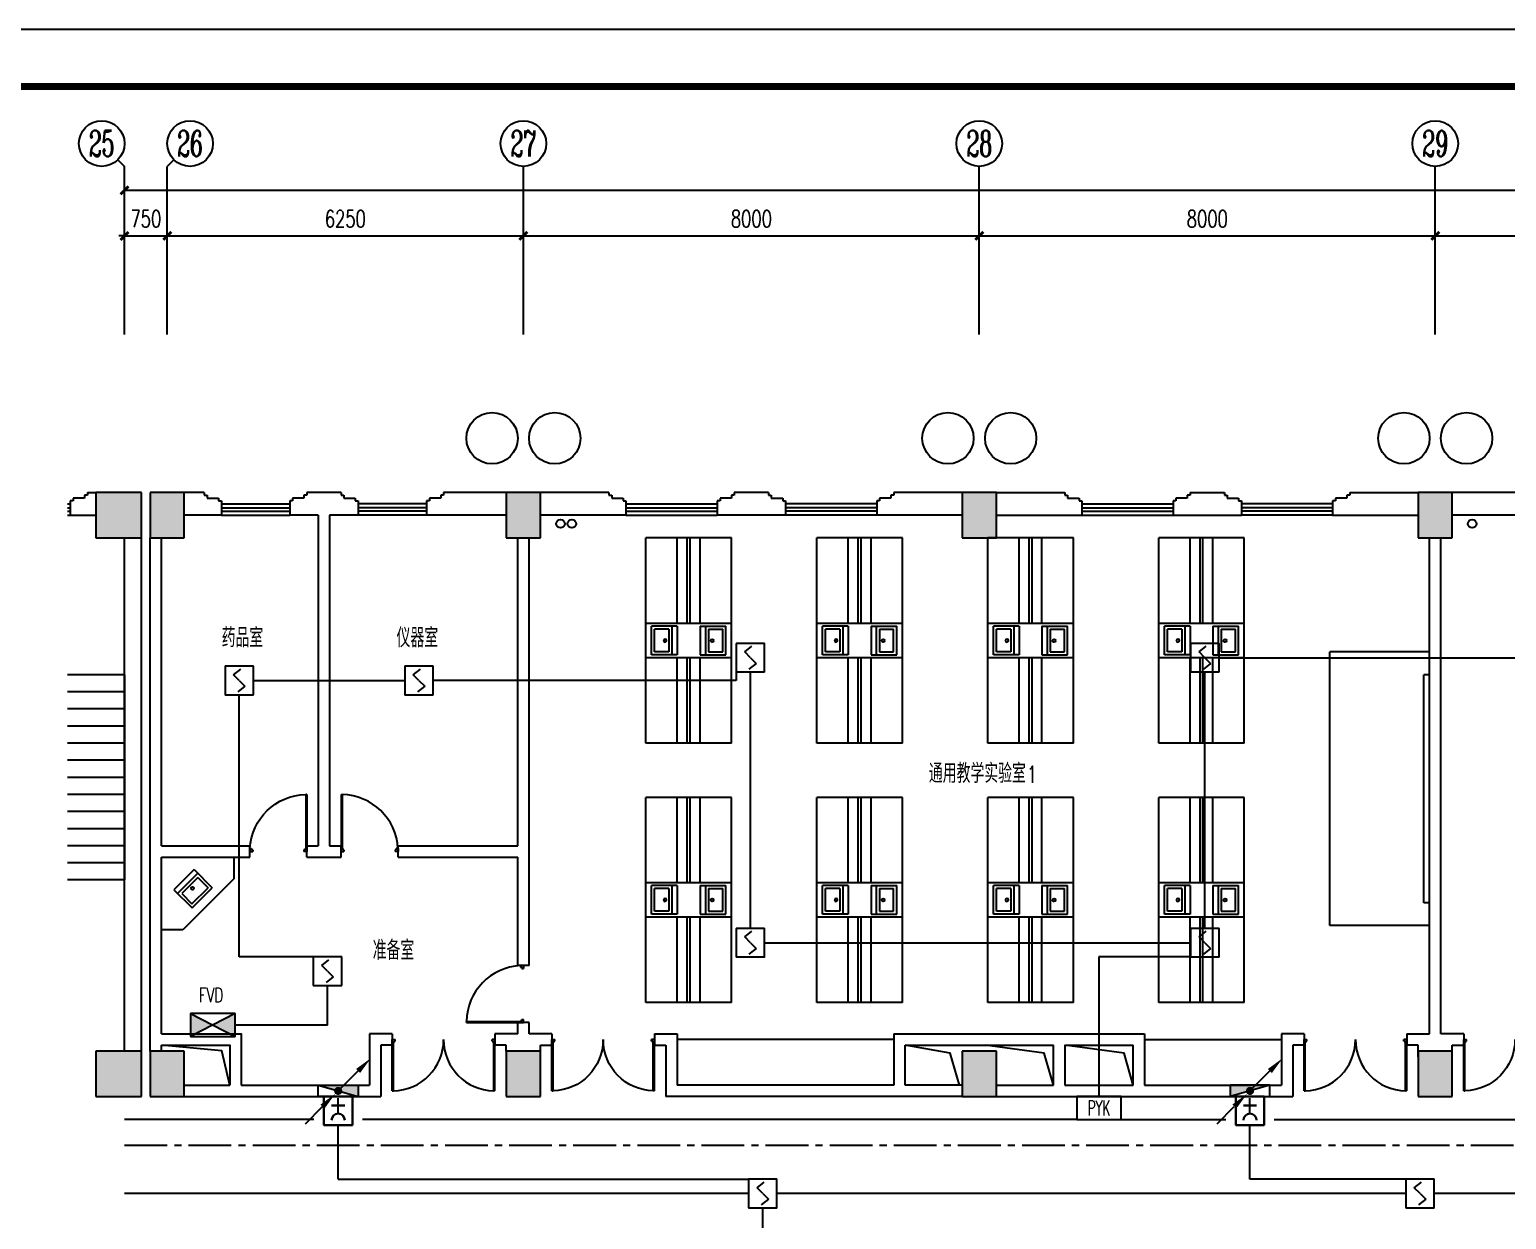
# Model space of a CAD drawing. Extents: x 190999 to 918899, y -200814 to 215286.
# Drawn here: x 444219 to 470135, y 50912 to 71786 of the extents above; entities that cross this region are included whole.
import ezdxf
from ezdxf.enums import TextEntityAlignment as Align

# ---------------------------------------------------------------- set-up
doc = ezdxf.new("R2010")
doc.units = 0
doc.header["$LTSCALE"] = 1000
doc.header["$MEASUREMENT"] = 0
doc.linetypes.add('CENTER2', pattern=[1.125, 0.75, -0.125, 0.125, -0.125])
doc.layers.get('Defpoints').update_dxf_attribs({"color": 1})
for name, color, linetype in [('00-EQUIP', 3, 'Continuous'), ('00-LWIRE', 4, 'Continuous'), ('00-WIRE-4', 6, 'Continuous'), ('A-墙线', 2, 'Continuous'), ('A-外包装修', 250, 'Continuous'), ('A-外窗', 145, 'Continuous'), ('A-家具', 250, 'Continuous'), ('A-门', 167, 'Continuous'), ('AXIS', 3, 'Continuous'), ('AXIS_TEXT', 7, 'Continuous'), ('COLUMN', 2, 'Continuous'), ('EQUIP_消火栓', 1, 'Continuous'), ('PUB_HATCH', 250, 'Continuous'), ('STAIR', 5, 'Continuous'), ('图框', 189, 'Continuous'), ('房间名称', 7, 'Continuous'), ('暖通-风-说明', 3, 'Continuous'), ('洞口线', 165, 'Continuous'), ('雨水管', 151, 'Continuous')]:
    doc.layers.add(name, color=color, linetype=linetype)
doc.styles.add('_COMPLEX', font='COMPLEX.shx', dxfattribs={"width": 0.5})
doc.styles.add('_TCH_AXIS', font='COMPLEX', dxfattribs={"bigfont": 'GBCBIG'})
doc.styles.add('_TCH_DIM', font='SIMPLEX', dxfattribs={"bigfont": 'GBCBIG'})
doc.styles.add('COMPLEX', font='COMPLEX')
doc.styles.add('DIM_FONT', font='SIMPLEX', dxfattribs={"width": 0.7, "bigfont": 'GBCBIG'})
doc.styles.add('HZ-ZGBZ', font='romanc.shx', dxfattribs={"width": 0.65})
doc.styles.get("Standard").update_dxf_attribs({"font": 'simhei.ttf'})
doc.styles.add('XXK', font='romans.shx', dxfattribs={"width": 0.75, "bigfont": 'hzf.shx'})
doc.styles.add('zz-1', font='arial.ttf', dxfattribs={"width": 0.8})
doc.linetypes.add('4INE', pattern='A,1,-0.15,["4",XXK,S=0.3,R=0,X=-0.1,Y=-0.1],-0.25', length=1.4)
doc.dimstyles.new('DIMN', dxfattribs={"dimtxt": 300, "dimasz": 100, "dimexe": 250, "dimexo": 300, "dimgap": 150, "dimtad": 1, "dimdec": 0, "dimzin": 0, "dimdsep": 46, "dimtxsty": 'DIM_FONT', "dimblk": 'ARCHTICK', "dimcen": 0.09, "dimclrt": 7, "dimazin": 2, "dimtfac": 1, "dimtdec": 0, "dimtix": 1, "dimtmove": 2, "dimatfit": 3, "dimfxl": 0, "dimtolj": 1, "dimtzin": 0, "dimarcsym": 0})

# ---------------------------------------------------------------- blocks, each defined once
blk = doc.blocks.new('TJAD_TK_A0')
at = {"layer": '图框'}
blk.add_line((2162, 399.3), (973, 399.3), dxfattribs=at)
at = {"layer": '图框', "const_width": 1.2}
blk.add_lwpolyline([(2152, -431.7), (2152, 389.3), (998, 389.3), (998, -431.7)], close=True, dxfattribs=at)
blk = doc.blocks.new('m1000')
at = {"layer": 'A-墙线'}
for p, q in [((0, 0), (0, 200)), ((1000, 0), (1000, 200))]:
    blk.add_line(p, q, dxfattribs=at)
at = {"layer": 'A-门'}
for p, q in [((0, 1100), (0, 100)), ((0, 1100), (20, 1100)), ((20, 1100), (20, 150)), ((0, 150), (30, 150)), ((0, 100), (50, 100)), ((30, 150), (30, 130)), ((30, 130), (50, 130)), ((50, 130), (50, 100)), ((950, 130), (950, 100)), ((970, 130), (950, 130)), ((1000, 100), (950, 100)), ((970, 150), (970, 130)), ((1000, 150), (970, 150)), ((1000, 150), (1000, 100))]:
    blk.add_line(p, q, dxfattribs=at)
blk.add_arc((0, 100), 1000, 2.866, 88.854, dxfattribs=at)
blk = doc.blocks.new('m1800')
at = {"layer": 'A-墙线'}
for p, q in [((-900, -100), (-900, 100)), ((900, -100), (900, 100))]:
    blk.add_line(p, q, dxfattribs=at)
at = {"layer": 'A-门'}
for p, q in [((-900, 900), (-900, 0)), ((-900, 900), (-880, 900)), ((-880, 900), (-880, 50)), ((880, 900), (880, 50)), ((900, 900), (880, 900)), ((900, 900), (900, 0)), ((-900, 50), (-870, 50)), ((-900, 0), (-850, 0)), ((-870, 50), (-870, 30)), ((-870, 30), (-850, 30)), ((-850, 30), (-850, 0)), ((850, 30), (850, 0)), ((870, 30), (850, 30)), ((900, 0), (850, 0)), ((870, 50), (870, 30)), ((900, 50), (870, 50))]:
    blk.add_line(p, q, dxfattribs=at)
for centre, start, end in [((-900, 0), 0, 88.7267), ((900, 0), 91.2733, 180)]:
    blk.add_arc(centre, 900, start, end, dxfattribs=at)
blk = doc.blocks.new('$TwtSys$00000434')
for p, q in [((-0.5, 0.5), (-0.5, -0.5)), ((-0.5, -0.5), (0.5, 0.5)), ((0.5, 0.5), (-0.5, 0.5)), ((0.5, -0.5), (0.5, 0.5)), ((-0.5, -0.5), (0.5, -0.5))]:
    blk.add_line(p, q)
blk.add_solid([(0.5, -0.5), (0.5, 0.5), (-0.5, -0.5)])
blk = doc.blocks.new('_ArchTick')
at = {"const_width": 0.5}
blk.add_lwpolyline([(-0.7, -0.7), (0.7, 0.7)], dxfattribs=at)
blk = doc.blocks.new('*D1256')
at = {"layer": 'AXIS', "color": 0, "lineweight": -2}
for p, q in [((468885, 66767), (468885, 68417)), ((468885, 68167), (476885, 68167)), ((476885, 66767), (476885, 68417))]:
    blk.add_line(p, q, dxfattribs=at)
at = {"layer": 'Defpoints', "color": 0}
for p in [(476885, 68167), (468885, 66467), (476885, 66467)]:
    blk.add_point(p, dxfattribs=at)
at = {"layer": 'AXIS', "color": 0, "lineweight": -2, "xscale": 100, "yscale": 100, "zscale": 100, "rotation": 180}
blk.add_blockref('_ArchTick', (468885, 68167), dxfattribs=at)
at = {"layer": 'AXIS', "color": 0, "lineweight": -2, "xscale": 100, "yscale": 100, "zscale": 100}
blk.add_blockref('_ArchTick', (476885, 68167), dxfattribs=at)
at = {"layer": 'AXIS', "color": 7, "insert": (472885, 68467), "char_height": 300, "attachment_point": 5, "style": 'DIM_FONT'}
blk.add_mtext('\\A1;8000', dxfattribs=at)
blk = doc.blocks.new('*D1257')
at = {"layer": 'AXIS', "color": 0, "lineweight": -2}
for p, q in [((460885, 66767), (460885, 68417)), ((460885, 68167), (468885, 68167)), ((468885, 66767), (468885, 68417))]:
    blk.add_line(p, q, dxfattribs=at)
at = {"layer": 'Defpoints', "color": 0}
for p in [(468885, 68167), (460885, 66467), (468885, 66467)]:
    blk.add_point(p, dxfattribs=at)
at = {"layer": 'AXIS', "color": 0, "lineweight": -2, "xscale": 100, "yscale": 100, "zscale": 100, "rotation": 180}
blk.add_blockref('_ArchTick', (460885, 68167), dxfattribs=at)
at = {"layer": 'AXIS', "color": 0, "lineweight": -2, "xscale": 100, "yscale": 100, "zscale": 100}
blk.add_blockref('_ArchTick', (468885, 68167), dxfattribs=at)
at = {"layer": 'AXIS', "color": 7, "insert": (464885, 68467), "char_height": 300, "attachment_point": 5, "style": 'DIM_FONT'}
blk.add_mtext('\\A1;8000', dxfattribs=at)
blk = doc.blocks.new('*D1258')
at = {"layer": 'AXIS', "color": 0, "lineweight": -2}
for p, q in [((452885, 66767), (452885, 68417)), ((452885, 68167), (460885, 68167)), ((460885, 66767), (460885, 68417))]:
    blk.add_line(p, q, dxfattribs=at)
at = {"layer": 'Defpoints', "color": 0}
for p in [(460885, 68167), (452885, 66467), (460885, 66467)]:
    blk.add_point(p, dxfattribs=at)
at = {"layer": 'AXIS', "color": 0, "lineweight": -2, "xscale": 100, "yscale": 100, "zscale": 100, "rotation": 180}
blk.add_blockref('_ArchTick', (452885, 68167), dxfattribs=at)
at = {"layer": 'AXIS', "color": 0, "lineweight": -2, "xscale": 100, "yscale": 100, "zscale": 100}
blk.add_blockref('_ArchTick', (460885, 68167), dxfattribs=at)
at = {"layer": 'AXIS', "color": 7, "insert": (456885, 68467), "char_height": 300, "attachment_point": 5, "style": 'DIM_FONT'}
blk.add_mtext('\\A1;8000', dxfattribs=at)
blk = doc.blocks.new('*D1259')
at = {"layer": 'AXIS', "color": 0, "lineweight": -2}
for p, q in [((446635, 66767), (446635, 68417)), ((446635, 68167), (452885, 68167)), ((452885, 66767), (452885, 68417))]:
    blk.add_line(p, q, dxfattribs=at)
at = {"layer": 'Defpoints', "color": 0}
for p in [(452885, 68167), (446635, 66467), (452885, 66467)]:
    blk.add_point(p, dxfattribs=at)
at = {"layer": 'AXIS', "color": 0, "lineweight": -2, "xscale": 100, "yscale": 100, "zscale": 100, "rotation": 180}
blk.add_blockref('_ArchTick', (446635, 68167), dxfattribs=at)
at = {"layer": 'AXIS', "color": 0, "lineweight": -2, "xscale": 100, "yscale": 100, "zscale": 100}
blk.add_blockref('_ArchTick', (452885, 68167), dxfattribs=at)
at = {"layer": 'AXIS', "color": 7, "insert": (449760, 68467), "char_height": 300, "attachment_point": 5, "style": 'DIM_FONT'}
blk.add_mtext('\\A1;6250', dxfattribs=at)
blk = doc.blocks.new('*D1260')
at = {"layer": 'AXIS', "color": 0, "lineweight": -2}
for p, q in [((445885, 68167), (445785, 68167)), ((445885, 66767), (445885, 68417)), ((445885, 68167), (446635, 68167)), ((446635, 66767), (446635, 68417)), ((446635, 68167), (446735, 68167))]:
    blk.add_line(p, q, dxfattribs=at)
at = {"layer": 'Defpoints', "color": 0}
for p in [(446635, 68167), (445885, 66467), (446635, 66467)]:
    blk.add_point(p, dxfattribs=at)
at = {"layer": 'AXIS', "color": 0, "lineweight": -2, "xscale": 100, "yscale": 100, "zscale": 100}
blk.add_blockref('_ArchTick', (445885, 68167), dxfattribs=at)
at = {"layer": 'AXIS', "color": 0, "lineweight": -2, "xscale": 100, "yscale": 100, "zscale": 100, "rotation": 180}
blk.add_blockref('_ArchTick', (446635, 68167), dxfattribs=at)
at = {"layer": 'AXIS', "color": 7, "insert": (446260, 68467), "char_height": 300, "attachment_point": 5, "style": 'DIM_FONT'}
blk.add_mtext('\\A1;750', dxfattribs=at)
blk = doc.blocks.new('*D1261')
at = {"layer": 'AXIS', "color": 0, "lineweight": -2}
for p, q in [((445885, 66767), (445885, 69217)), ((519185, 66767), (519185, 69217)), ((445885, 68967), (519185, 68967))]:
    blk.add_line(p, q, dxfattribs=at)
at = {"layer": 'Defpoints', "color": 0}
for p in [(519185, 68967), (445885, 66467), (519185, 66467)]:
    blk.add_point(p, dxfattribs=at)
at = {"layer": 'AXIS', "color": 0, "lineweight": -2, "xscale": 100, "yscale": 100, "zscale": 100, "rotation": 180}
blk.add_blockref('_ArchTick', (445885, 68967), dxfattribs=at)
at = {"layer": 'AXIS', "color": 0, "lineweight": -2, "xscale": 100, "yscale": 100, "zscale": 100}
blk.add_blockref('_ArchTick', (519185, 68967), dxfattribs=at)
at = {"layer": 'AXIS', "color": 7, "insert": (482535, 69267), "char_height": 300, "attachment_point": 5, "style": 'DIM_FONT'}
blk.add_mtext('\\A1;73300', dxfattribs=at)
blk = doc.blocks.new('_AXISO')
blk.add_circle((0, 0), 0.5)
at = {"layer": 'AXIS_TEXT', "style": 'COMPLEX', "width": 1.041667}
blk.add_attdef('A', text='', height=0.56, dxfattribs=at).set_placement((-0.25, -0.28), (0.25, -0.28), align=Align.FIT)
blk = doc.blocks.new('$plan$00001609')
at = {"linetype": 'Continuous'}
for p, q in [((0, -251), (0, 251)), ((0, 251), (450, 251)), ((93, -251), (93, 251)), ((146, -199), (146, 199)), ((146, 199), (397, 199)), ((397, 199), (397, -199)), ((450, 251), (450, -251)), ((0, -251), (450, -251)), ((146, -199), (397, -199))]:
    blk.add_line(p, q, dxfattribs=at)
blk.add_line((238, 2), (238, 0))
blk.add_arc((212, 0), 26, 4.716, 0, dxfattribs=at)
at = {"style": 'zz-1'}
for tag in ['YSIZE', 'XSIZE']:
    blk.add_attdef(tag, (0, 0), '', height=0.5, dxfattribs=at)
blk = doc.blocks.new('_LINKPT1')
at = {"color": 0}
blk.add_line((0, 0), (0, 0), dxfattribs=at)
blk = doc.blocks.new('J62IR8YJ')
for p, q in [((-0.5, 1), (0.5, 1)), ((-0.5, 0), (-0.5, 1)), ((0, 0.598), (0, 0.06)), ((0.5, 1), (0.5, 0)), ((0.5, 0), (-0.5, 0)), ((-0.231, 0.312), (0.231, 0.312))]:
    blk.add_line(p, q)
at = {"const_width": 0.04, "flags": 128}
blk.add_lwpolyline([(-0.5, 0), (-0.5, 1), (0.5, 1), (0.5, 0)], close=True, dxfattribs=at)
blk.add_arc((0, 0.829), 0.231, 180, 0)
at = {"xscale": 0.002, "yscale": 0.00200000000000955, "zscale": 0.002}
for p in [(0, 1), (-0.5, 0.5), (0, 0), (0.5, 0.5)]:
    blk.add_blockref('_LINKPT1', p, dxfattribs=at)
at = {"flags": 9}
blk.add_attdef('A', (0, 0), '', height=0.00002, dxfattribs=at)
blk = doc.blocks.new('3S1KCGW2')
for p, q in [((0.5, 0.5), (-0.5, 0.5)), ((-0.5, 0.5), (-0.5, -0.5)), ((-0.2, 0.2), (0.05, 0.4)), ((0, 0), (-0.2, 0.2)), ((0, 0), (0.2, -0.2)), ((0.5, -0.5), (0.5, 0.5)), ((-0.5, -0.5), (0.5, -0.5)), ((0.2, -0.2), (-0.05, -0.4))]:
    blk.add_line(p, q)
at = {"const_width": 0.04, "flags": 128}
blk.add_lwpolyline([(-0.5, -0.5), (-0.5, 0.5), (0.5, 0.5), (0.5, -0.5)], close=True, dxfattribs=at)
at = {"xscale": 0.002, "yscale": 0.002, "zscale": 0.002}
for p in [(-0.5, 0), (0, 0.5), (0.5, 0), (0, -0.5)]:
    blk.add_blockref('_LINKPT1', p, dxfattribs=at)
at = {"flags": 9}
blk.add_attdef('A', (0, 0), '', height=0.00002, dxfattribs=at)
blk = doc.blocks.new('6H2KALM6')
for p, q in [((-0.78, 0.4), (0.78, -0.4)), ((0.78, 0.4), (-0.78, -0.4)), ((0.78, 0.4), (-0.78, 0.4)), ((-0.78, 0.4), (-0.78, -0.4)), ((0.78, -0.4), (0.78, 0.4)), ((-0.78, -0.4), (0.78, -0.4))]:
    blk.add_line(p, q)
at = {"const_width": 0.04}
blk.add_lwpolyline([(-0.78, 0.4), (-0.78, -0.4), (0.78, -0.4), (0.78, 0.4)], close=True, dxfattribs=at)
for points in [[(-0.78, 0.4), (0, 0), (-0.78, -0.4)], [(0.78, 0.4), (0, 0), (0.78, -0.4)]]:
    blk.add_solid(points)
at = {"xscale": 0.002, "yscale": 0.002, "zscale": 0.002}
for p in [(-0.78, 0), (0, 0.4), (0.78, 0), (0, -0.4)]:
    blk.add_blockref('_LINKPT1', p, dxfattribs=at)
at = {"flags": 9}
blk.add_attdef('A', (0, 0), '', height=0.00002, dxfattribs=at)
blk = doc.blocks.new('6A2DRK5Q')
for p, q in [((0.78, 0.4), (-0.78, 0.4)), ((-0.78, 0.4), (-0.78, -0.4)), ((0.78, -0.4), (0.78, 0.4)), ((-0.78, -0.4), (0.78, -0.4))]:
    blk.add_line(p, q)
at = {"xscale": 0.002, "yscale": 0.002, "zscale": 0.002}
for p in [(-0.78, 0), (0, 0.4), (0.78, 0), (0, -0.4)]:
    blk.add_blockref('_LINKPT1', p, dxfattribs=at)
at = {"style": '_COMPLEX', "width": 0.6, "flags": 8}
blk.add_attdef('$TEXT$', text='', height=0.52, dxfattribs=at).set_placement((0, 0), align=Align.MIDDLE_CENTER)
at = {"flags": 9}
blk.add_attdef('A', (0, 0), '', height=0.00002, dxfattribs=at)
blk = doc.blocks.new('_WRLD1L')
for p, q in [((0.7, 0.7), (0, 0)), ((0.104, 0.104), (0.104, 0.104)), ((-0.104, -0.104), (-0.104, -0.104))]:
    blk.add_line(p, q)
at = {"const_width": 0.142}
blk.add_lwpolyline([(-0.071, 0, 1), (0.071, 0, 1)], format="xyb", close=True, dxfattribs=at)
blk.add_solid([(0.63, 0.77), (0.77, 0.63), (1.15, 1.15)])
at = {"width": 0.8, "flags": 9}
blk.add_attdef('A', (0, 0), '', height=0.00002, dxfattribs=at)
blk = doc.blocks.new('_WRLD10L')
for p, q in [((1.15, 1.15), (0.55, 0.55)), ((0.104, 0.104), (0.104, 0.104)), ((-0.104, -0.104), (-0.104, -0.104))]:
    blk.add_line(p, q)
at = {"const_width": 0.142}
blk.add_lwpolyline([(-0.071, 0, 1), (0.071, 0, 1)], format="xyb", close=True, dxfattribs=at)
blk.add_solid([(0.62, 0.48), (0.48, 0.62), (0.1, 0.1)])
at = {"width": 0.8, "flags": 9}
blk.add_attdef('A', (0, 0), '', height=0.00002, dxfattribs=at)

msp = doc.modelspace()

# ---------------------------------------------------------------- hatches: boundary and pattern name
at = {"layer": 'PUB_HATCH'}
for points in [[(445384.6, 63667.4), (445384.6, 62867.4), (446184.6, 62867.4), (446184.6, 63667.4)], [(446334.6, 63667.4), (446334.6, 62867.4), (446934.6, 62867.4), (446934.6, 63667.4)], [(452584.6, 63667.4), (452584.6, 62867.4), (453184.6, 62867.4), (453184.6, 63667.4)], [(460584.6, 63667.4), (460584.6, 62867.4), (461184.6, 62867.4), (461184.6, 63667.4)], [(468584.6, 63667.4), (468584.6, 62867.4), (469184.6, 62867.4), (469184.6, 63667.4)], [(445384.6, 53867.4), (445384.6, 53067.4), (446184.6, 53067.4), (446184.6, 53867.4)], [(446334.6, 53867.4), (446334.6, 53067.4), (446934.6, 53067.4), (446934.6, 53867.4)], [(452584.6, 53867.4), (452584.6, 53067.4), (453184.6, 53067.4), (453184.6, 53867.4)], [(460584.6, 53867.4), (460584.6, 53067.4), (461184.6, 53067.4), (461184.6, 53867.4)], [(468584.6, 53867.4), (468584.6, 53067.4), (469184.6, 53067.4), (469184.6, 53867.4)]]:
    msp.add_hatch(color=256, dxfattribs=at).paths.add_polyline_path(points)

# ---------------------------------------------------------------- linework, layer by layer
at = {"layer": '00-WIRE-4'}
for p, q in [((465092.7, 60767.4), (472629.7, 60767.4)), ((456617.9, 60517.4), (456617.9, 60367.4)), ((456867.9, 56017.4), (456867.9, 60517.4)), ((464842.7, 56017.4), (464842.7, 60517.4)), ((448149, 60367.4), (450802.3, 60367.4)), ((456617.9, 60367.4), (451302.3, 60367.4)), ((447899, 55517.4), (447899, 60117.4)), ((457117.9, 55767.4), (464592.7, 55767.4)), ((449197.1, 55517.4), (447899, 55517.4)), ((462984.6, 55517.4), (462984.6, 53067.4)), ((464592.7, 55517.4), (462984.6, 55517.4)), ((449447.1, 54323.3), (449447.1, 55017.4)), ((449447.1, 54323.3), (447824.6, 54323.3)), ((449634.6, 51617.4), (449634.6, 52567.4)), ((465634.3, 51617.4), (465634.3, 52567.4)), ((449634.6, 51617.4), (456834.6, 51617.4)), ((468367.9, 51617.4), (465634.3, 51617.4)), ((456834.6, 51367.4), (445884.6, 51367.4)), ((468367.9, 51367.4), (457334.6, 51367.4)), ((479901.2, 51367.4), (468867.9, 51367.4)), ((457084.6, 47217.4), (457084.6, 51117.4))]:
    msp.add_line(p, q, dxfattribs=at)
at = {"layer": '00-WIRE-4', "linetype": '4INE'}
for p, q in [((449209.6, 52667.4), (445884.6, 52667.4)), ((462594.6, 52667.4), (450059.6, 52667.4)), ((463374.6, 52667.4), (465209.3, 52667.4)), ((466059.3, 52667.4), (476459.6, 52667.4))]:
    msp.add_line(p, q, dxfattribs=at)
at = {"layer": '00-WIRE-4', "linetype": 'CENTER2'}
msp.add_line((445884.6, 52217.4), (476634.6, 52217.4), dxfattribs=at)
at = {"layer": 'A-墙线'}
for p, q in [((444984.6, 63517.4), (444934.6, 63517.4)), ((444934.6, 63517.4), (444934.6, 63267.4)), ((444984.6, 63567.4), (444984.6, 63517.4)), ((445184.6, 63567.4), (444984.6, 63567.4)), ((445184.6, 63617.4), (445184.6, 63567.4)), ((445234.6, 63617.4), (445184.6, 63617.4)), ((445234.6, 63667.4), (445234.6, 63617.4)), ((445234.6, 63667.4), (445384.6, 63667.4)), ((447284.6, 63667.4), (446934.6, 63667.4)), ((447284.6, 63667.4), (447284.6, 63617.4)), ((447284.6, 63617.4), (447334.6, 63617.4)), ((447334.6, 63617.4), (447334.6, 63567.4)), ((447334.6, 63567.4), (447534.6, 63567.4)), ((447534.6, 63567.4), (447534.6, 63517.4)), ((447534.6, 63517.4), (447584.6, 63517.4)), ((447584.6, 63517.4), (447584.6, 63267.4)), ((448834.6, 63517.4), (448784.6, 63517.4)), ((448784.6, 63517.4), (448784.6, 63267.4)), ((448834.6, 63567.4), (448834.6, 63517.4)), ((449034.6, 63567.4), (448834.6, 63567.4)), ((449034.6, 63617.4), (449034.6, 63567.4)), ((449084.6, 63617.4), (449034.6, 63617.4)), ((449684.6, 63667.4), (449084.6, 63667.4)), ((449084.6, 63667.4), (449084.6, 63617.4)), ((449684.6, 63667.4), (449684.6, 63617.4)), ((449684.6, 63617.4), (449734.6, 63617.4)), ((449734.6, 63617.4), (449734.6, 63567.4)), ((449734.6, 63567.4), (449934.6, 63567.4)), ((449934.6, 63567.4), (449934.6, 63517.4)), ((449934.6, 63517.4), (449984.6, 63517.4)), ((449984.6, 63517.4), (449984.6, 63267.4)), ((451234.6, 63517.4), (451184.6, 63517.4)), ((451184.6, 63517.4), (451184.6, 63267.4)), ((451234.6, 63567.4), (451234.6, 63517.4)), ((451434.6, 63567.4), (451234.6, 63567.4)), ((451434.6, 63617.4), (451434.6, 63567.4)), ((451484.6, 63617.4), (451434.6, 63617.4)), ((452584.6, 63667.4), (451484.6, 63667.4)), ((451484.6, 63667.4), (451484.6, 63617.4)), ((454384.6, 63667.4), (453184.6, 63667.4)), ((454384.6, 63667.4), (454384.6, 63617.4)), ((454384.6, 63617.4), (454434.6, 63617.4)), ((454434.6, 63617.4), (454434.6, 63567.4)), ((454434.6, 63567.4), (454634.6, 63567.4)), ((454634.6, 63567.4), (454634.6, 63517.4)), ((454634.6, 63517.4), (454684.6, 63517.4)), ((454684.6, 63517.4), (454684.6, 63267.4)), ((456334.6, 63517.4), (456284.6, 63517.4)), ((456284.6, 63517.4), (456284.6, 63267.4)), ((456334.6, 63567.4), (456334.6, 63517.4)), ((456534.6, 63567.4), (456334.6, 63567.4)), ((456534.6, 63617.4), (456534.6, 63567.4)), ((456584.6, 63617.4), (456534.6, 63617.4)), ((457184.6, 63667.4), (456584.6, 63667.4)), ((456584.6, 63667.4), (456584.6, 63617.4)), ((457184.6, 63667.4), (457184.6, 63617.4)), ((457184.6, 63617.4), (457234.6, 63617.4)), ((457234.6, 63617.4), (457234.6, 63567.4)), ((457234.6, 63567.4), (457434.6, 63567.4)), ((457434.6, 63567.4), (457434.6, 63517.4)), ((457434.6, 63517.4), (457484.6, 63517.4)), ((457484.6, 63517.4), (457484.6, 63267.4)), ((459134.6, 63517.4), (459084.6, 63517.4)), ((459084.6, 63517.4), (459084.6, 63267.4)), ((459134.6, 63567.4), (459134.6, 63517.4)), ((459334.6, 63567.4), (459134.6, 63567.4)), ((459334.6, 63617.4), (459334.6, 63567.4)), ((459384.6, 63617.4), (459334.6, 63617.4)), ((460584.6, 63667.4), (459384.6, 63667.4)), ((459384.6, 63667.4), (459384.6, 63617.4)), ((461184.6, 63667.4), (462384.6, 63667.4)), ((462384.6, 63667.4), (462384.6, 63617.4)), ((462384.6, 63617.4), (462434.6, 63617.4)), ((462434.6, 63617.4), (462434.6, 63567.4)), ((462434.6, 63567.4), (462634.6, 63567.4)), ((462634.6, 63567.4), (462634.6, 63517.4)), ((462634.6, 63517.4), (462684.6, 63517.4)), ((462684.6, 63517.4), (462684.6, 63267.4)), ((464334.6, 63517.4), (464284.6, 63517.4)), ((464284.6, 63517.4), (464284.6, 63267.4)), ((464334.6, 63567.4), (464334.6, 63517.4)), ((464534.6, 63567.4), (464334.6, 63567.4)), ((464534.6, 63617.4), (464534.6, 63567.4)), ((464584.6, 63617.4), (464534.6, 63617.4)), ((464584.6, 63667.4), (465184.6, 63667.4)), ((464584.6, 63667.4), (464584.6, 63617.4)), ((465184.6, 63667.4), (465184.6, 63617.4)), ((465184.6, 63617.4), (465234.6, 63617.4)), ((465234.6, 63617.4), (465234.6, 63567.4)), ((465234.6, 63567.4), (465434.6, 63567.4)), ((465434.6, 63567.4), (465434.6, 63517.4)), ((465434.6, 63517.4), (465484.6, 63517.4)), ((465484.6, 63517.4), (465484.6, 63267.4)), ((467134.6, 63517.4), (467084.6, 63517.4)), ((467084.6, 63517.4), (467084.6, 63267.4)), ((467134.6, 63567.4), (467134.6, 63517.4)), ((467334.6, 63567.4), (467134.6, 63567.4)), ((467334.6, 63617.4), (467334.6, 63567.4)), ((467384.6, 63617.4), (467334.6, 63617.4)), ((467384.6, 63667.4), (468584.6, 63667.4)), ((467384.6, 63667.4), (467384.6, 63617.4)), ((470384.6, 63667.4), (469184.6, 63667.4)), ((444934.6, 63267.4), (445384.6, 63267.4)), ((447584.6, 63267.4), (446934.6, 63267.4)), ((449284.6, 63267.4), (448784.6, 63267.4)), ((449284.6, 63267.4), (449284.6, 57467.4)), ((449484.6, 63267.4), (449484.6, 57467.4)), ((449984.6, 63267.4), (449484.6, 63267.4)), ((452584.6, 63267.4), (451184.6, 63267.4)), ((454684.6, 63267.4), (453184.6, 63267.4)), ((457484.6, 63267.4), (456284.6, 63267.4)), ((460584.6, 63267.4), (459084.6, 63267.4)), ((461184.6, 63267.4), (462684.6, 63267.4)), ((464284.6, 63267.4), (465484.6, 63267.4)), ((467084.6, 63267.4), (468584.6, 63267.4)), ((470684.6, 63267.4), (469184.6, 63267.4)), ((445884.6, 53867.4), (445884.6, 62867.4)), ((446184.6, 53867.4), (446184.6, 62867.4)), ((446334.6, 53867.4), (446334.6, 62867.4)), ((446534.6, 57467.4), (446534.6, 62867.4)), ((452784.6, 57467.4), (452784.6, 62867.4)), ((452984.6, 55367.4), (452984.6, 62867.4)), ((468784.6, 54167.4), (468784.6, 62867.4)), ((468984.6, 54167.4), (468984.6, 62867.4)), ((446534.6, 57467.4), (448084.6, 57467.4)), ((449084.6, 57467.4), (449284.6, 57467.4)), ((449484.6, 57467.4), (449684.6, 57467.4)), ((450684.6, 57467.4), (452784.6, 57467.4)), ((446534.6, 57267.4), (448084.6, 57267.4)), ((446534.6, 54167.4), (446534.6, 57267.4)), ((449084.6, 57267.4), (449684.6, 57267.4)), ((450684.6, 57267.4), (452784.6, 57267.4)), ((452784.6, 55367.4), (452784.6, 57267.4)), ((450584.6, 54167.4), (450184.6, 54167.4)), ((450184.6, 54167.4), (450184.6, 53267.4)), ((452784.6, 54167.4), (452384.6, 54167.4)), ((452784.6, 54167.4), (452784.6, 54367.4)), ((452984.6, 54167.4), (452984.6, 54367.4)), ((453384.6, 54167.4), (452984.6, 54167.4)), ((455184.6, 54167.4), (455584.6, 54167.4)), ((455584.6, 54167.4), (455584.6, 53267.4)), ((459384.6, 54167.4), (459384.6, 53267.4)), ((459384.6, 54167.4), (463784.6, 54167.4)), ((463784.6, 54167.4), (463784.6, 53267.4)), ((466584.6, 54167.4), (466184.6, 54167.4)), ((466184.6, 54167.4), (466184.6, 53267.4)), ((468384.6, 54167.4), (468784.6, 54167.4)), ((469384.6, 54167.4), (468984.6, 54167.4)), ((446534.6, 53867.4), (446534.6, 53967.4)), ((450584.6, 53967.4), (450384.6, 53967.4)), ((450384.6, 53967.4), (450384.6, 53067.4)), ((452584.6, 53967.4), (452384.6, 53967.4)), ((452584.6, 53867.4), (452584.6, 53967.4)), ((453184.6, 53967.4), (453384.6, 53967.4)), ((453184.6, 53867.4), (453184.6, 53967.4)), ((455184.6, 53967.4), (455384.6, 53967.4)), ((455384.6, 53967.4), (455384.6, 53067.4)), ((459584.6, 53967.4), (462184.6, 53967.4)), ((459584.6, 53267.4), (459584.6, 53967.4)), ((462184.6, 53267.4), (462184.6, 53967.4)), ((462384.6, 53967.4), (463584.6, 53967.4)), ((462384.6, 53967.4), (462384.6, 53267.4)), ((463584.6, 53267.4), (463584.6, 53967.4)), ((466584.6, 53967.4), (466384.6, 53967.4)), ((466384.6, 53967.4), (466384.6, 53067.4)), ((468584.6, 53967.4), (468384.6, 53967.4)), ((468584.6, 53767.4), (468584.6, 53967.4)), ((469184.6, 53967.4), (469384.6, 53967.4)), ((469184.6, 53767.4), (469184.6, 53967.4)), ((446934.6, 53267.4), (447734.6, 53267.4)), ((447934.6, 53267.4), (450184.6, 53267.4)), ((459384.6, 53267.4), (455584.6, 53267.4)), ((460584.6, 53267.4), (459584.6, 53267.4)), ((461184.6, 53267.4), (462184.6, 53267.4)), ((462384.6, 53267.4), (463584.6, 53267.4)), ((463784.6, 53267.4), (466184.6, 53267.4)), ((446934.6, 53067.4), (450384.6, 53067.4)), ((460584.6, 53067.4), (455384.6, 53067.4)), ((461184.6, 53067.4), (466384.6, 53067.4))]:
    msp.add_line(p, q, dxfattribs=at)
for points in [[(446534.6, 54167.4), (447934.6, 54167.4), (447934.6, 53267.4)], [(446534.6, 53967.4), (447734.6, 53967.4), (447734.6, 53267.4)], [(447034.6, 53967.4), (447734.6, 53967.4), (447734.6, 53267.4)]]:
    msp.add_lwpolyline(points, dxfattribs=at)
at = {"layer": 'A-外包装修'}
for centre in [(452334.6, 64617.4), (453434.6, 64617.4), (460334.6, 64617.4), (461434.6, 64617.4), (468334.6, 64617.4), (469434.6, 64617.4)]:
    msp.add_circle(centre, 450, dxfattribs=at)
at = {"layer": 'A-外窗'}
for p, q in [((444884.6, 63467.4), (444934.6, 63467.4)), ((444884.6, 63397.4), (444934.6, 63397.4)), ((444884.6, 63337.4), (444934.6, 63337.4)), ((444884.6, 63267.4), (444934.6, 63267.4)), ((447584.6, 63467.4), (448784.6, 63467.4)), ((447584.6, 63397.4), (448784.6, 63397.4)), ((447584.6, 63337.4), (448784.6, 63337.4)), ((447584.6, 63267.4), (448784.6, 63267.4)), ((451184.6, 63467.4), (449984.6, 63467.4)), ((451184.6, 63397.4), (449984.6, 63397.4)), ((451184.6, 63337.4), (449984.6, 63337.4)), ((451184.6, 63267.4), (449984.6, 63267.4)), ((454684.6, 63467.4), (456284.6, 63467.4)), ((454684.6, 63397.4), (456284.6, 63397.4)), ((454684.6, 63337.4), (456284.6, 63337.4)), ((454684.6, 63267.4), (456284.6, 63267.4)), ((459084.6, 63467.4), (457484.6, 63467.4)), ((459084.6, 63397.4), (457484.6, 63397.4)), ((459084.6, 63337.4), (457484.6, 63337.4)), ((459084.6, 63267.4), (457484.6, 63267.4)), ((462684.6, 63467.4), (464284.6, 63467.4)), ((462684.6, 63397.4), (464284.6, 63397.4)), ((462684.6, 63337.4), (464284.6, 63337.4)), ((462684.6, 63267.4), (464284.6, 63267.4)), ((467084.6, 63467.4), (465484.6, 63467.4)), ((467084.6, 63397.4), (465484.6, 63397.4)), ((467084.6, 63337.4), (465484.6, 63337.4)), ((467084.6, 63267.4), (465484.6, 63267.4))]:
    msp.add_line(p, q, dxfattribs=at)
at = {"layer": 'A-家具'}
for p, q in [((455034.6, 59267.4), (455034.6, 62867.4)), ((456534.6, 62867.4), (455034.6, 62867.4)), ((455584.6, 61367.4), (455584.6, 62867.4)), ((455759.6, 61367.4), (455759.6, 62867.4)), ((455809.6, 61367.4), (455809.6, 62867.4)), ((455984.6, 61367.4), (455984.6, 62867.4)), ((456534.6, 59267.4), (456534.6, 62867.4)), ((458034.6, 59267.4), (458034.6, 62867.4)), ((459534.6, 62867.4), (458034.6, 62867.4)), ((458584.6, 61367.4), (458584.6, 62867.4)), ((458759.6, 61367.4), (458759.6, 62867.4)), ((458809.6, 61367.4), (458809.6, 62867.4)), ((458984.6, 61367.4), (458984.6, 62867.4)), ((459534.6, 59267.4), (459534.6, 62867.4)), ((461034.6, 59267.4), (461034.6, 62867.4)), ((462534.6, 62867.4), (461034.6, 62867.4)), ((461584.6, 61367.4), (461584.6, 62867.4)), ((461759.6, 61367.4), (461759.6, 62867.4)), ((461809.6, 61367.4), (461809.6, 62867.4)), ((461984.6, 61367.4), (461984.6, 62867.4)), ((462534.6, 59267.4), (462534.6, 62867.4)), ((464034.6, 59267.4), (464034.6, 62867.4)), ((465534.6, 62867.4), (464034.6, 62867.4)), ((464584.6, 61367.4), (464584.6, 62867.4)), ((464759.6, 61367.4), (464759.6, 62867.4)), ((464809.6, 61367.4), (464809.6, 62867.4)), ((464984.6, 61367.4), (464984.6, 62867.4)), ((465534.6, 59267.4), (465534.6, 62867.4)), ((456534.6, 61367.4), (455034.6, 61367.4)), ((459534.6, 61367.4), (458034.6, 61367.4)), ((462534.6, 61367.4), (461034.6, 61367.4)), ((465534.6, 61367.4), (464034.6, 61367.4)), ((456534.6, 60767.4), (455034.6, 60767.4)), ((455584.6, 59267.4), (455584.6, 60767.4)), ((455759.6, 59267.4), (455759.6, 60767.4)), ((455809.6, 59267.4), (455809.6, 60767.4)), ((455984.6, 59267.4), (455984.6, 60767.4)), ((459534.6, 60767.4), (458034.6, 60767.4)), ((458584.6, 59267.4), (458584.6, 60767.4)), ((458759.6, 59267.4), (458759.6, 60767.4)), ((458809.6, 59267.4), (458809.6, 60767.4)), ((458984.6, 59267.4), (458984.6, 60767.4)), ((462534.6, 60767.4), (461034.6, 60767.4)), ((461584.6, 59267.4), (461584.6, 60767.4)), ((461759.6, 59267.4), (461759.6, 60767.4)), ((461809.6, 59267.4), (461809.6, 60767.4)), ((461984.6, 59267.4), (461984.6, 60767.4)), ((465534.6, 60767.4), (464034.6, 60767.4)), ((464584.6, 59267.4), (464584.6, 60767.4)), ((464759.6, 59267.4), (464759.6, 60767.4)), ((464809.6, 59267.4), (464809.6, 60767.4)), ((464984.6, 59267.4), (464984.6, 60767.4)), ((467034.6, 56067.4), (467034.6, 60867.4)), ((468784.6, 60867.4), (467034.6, 60867.4)), ((468684.6, 56467.4), (468684.6, 60467.4)), ((468784.6, 60467.4), (468684.6, 60467.4)), ((456534.6, 59267.4), (455034.6, 59267.4)), ((459534.6, 59267.4), (458034.6, 59267.4)), ((462534.6, 59267.4), (461034.6, 59267.4)), ((465534.6, 59267.4), (464034.6, 59267.4)), ((455034.6, 54717.4), (455034.6, 58317.4)), ((456534.6, 58317.4), (455034.6, 58317.4)), ((455584.6, 56817.4), (455584.6, 58317.4)), ((455759.6, 56817.4), (455759.6, 58317.4)), ((455809.6, 56817.4), (455809.6, 58317.4)), ((455984.6, 56817.4), (455984.6, 58317.4)), ((456534.6, 54717.4), (456534.6, 58317.4)), ((458034.6, 54717.4), (458034.6, 58317.4)), ((459534.6, 58317.4), (458034.6, 58317.4)), ((458584.6, 56817.4), (458584.6, 58317.4)), ((458759.6, 56817.4), (458759.6, 58317.4)), ((458809.6, 56817.4), (458809.6, 58317.4)), ((458984.6, 56817.4), (458984.6, 58317.4)), ((459534.6, 54717.4), (459534.6, 58317.4)), ((462534.6, 58317.4), (461034.6, 58317.4)), ((461034.6, 54717.4), (461034.6, 58317.4)), ((461584.6, 56817.4), (461584.6, 58317.4)), ((461759.6, 56817.4), (461759.6, 58317.4)), ((461809.6, 56817.4), (461809.6, 58317.4)), ((461984.6, 56817.4), (461984.6, 58317.4)), ((462534.6, 54717.4), (462534.6, 58317.4)), ((464034.6, 54717.4), (464034.6, 58317.4)), ((465534.6, 58317.4), (464034.6, 58317.4)), ((464584.6, 56817.4), (464584.6, 58317.4)), ((464759.6, 56817.4), (464759.6, 58317.4)), ((464809.6, 56817.4), (464809.6, 58317.4)), ((464984.6, 56817.4), (464984.6, 58317.4)), ((465534.6, 54717.4), (465534.6, 58317.4)), ((447809.6, 56892.4), (447809.6, 57267.4)), ((447809.6, 56892.4), (446909.6, 55992.4)), ((456534.6, 56817.4), (455034.6, 56817.4)), ((459534.6, 56817.4), (458034.6, 56817.4)), ((462534.6, 56817.4), (461034.6, 56817.4)), ((465534.6, 56817.4), (464034.6, 56817.4)), ((468784.6, 56467.4), (468684.6, 56467.4)), ((446909.6, 55992.4), (446534.6, 55992.4)), ((456534.6, 56217.4), (455034.6, 56217.4)), ((455584.6, 54717.4), (455584.6, 56217.4)), ((455759.6, 54717.4), (455759.6, 56217.4)), ((455809.6, 54717.4), (455809.6, 56217.4)), ((455984.6, 54717.4), (455984.6, 56217.4)), ((459534.6, 56217.4), (458034.6, 56217.4)), ((458584.6, 54717.4), (458584.6, 56217.4)), ((458759.6, 54717.4), (458759.6, 56217.4)), ((458809.6, 54717.4), (458809.6, 56217.4)), ((458984.6, 54717.4), (458984.6, 56217.4)), ((462534.6, 56217.4), (461034.6, 56217.4)), ((461584.6, 54717.4), (461584.6, 56217.4)), ((461759.6, 54717.4), (461759.6, 56217.4)), ((461809.6, 54717.4), (461809.6, 56217.4)), ((461984.6, 54717.4), (461984.6, 56217.4)), ((465534.6, 56217.4), (464034.6, 56217.4)), ((464584.6, 54717.4), (464584.6, 56217.4)), ((464759.6, 54717.4), (464759.6, 56217.4)), ((464809.6, 54717.4), (464809.6, 56217.4)), ((464984.6, 54717.4), (464984.6, 56217.4)), ((468784.6, 56067.4), (467034.6, 56067.4)), ((456534.6, 54717.4), (455034.6, 54717.4)), ((459534.6, 54717.4), (458034.6, 54717.4)), ((462534.6, 54717.4), (461034.6, 54717.4)), ((465534.6, 54717.4), (464034.6, 54717.4)), ((459384.6, 54067.4), (455584.6, 54067.4)), ((463784.6, 54067.4), (466184.6, 54067.4))]:
    msp.add_line(p, q, dxfattribs=at)
at = {"layer": 'AXIS'}
for p, q in [((445767.4, 69503.6), (445884.6, 69386.5)), ((446751.7, 69503.6), (446634.6, 69386.5)), ((445884.6, 66437.4), (445884.6, 69386.5)), ((446634.6, 66437.4), (446634.6, 69386.5)), ((452884.6, 66437.4), (452884.6, 69386.5)), ((460884.6, 66437.4), (460884.6, 69386.5)), ((468884.6, 66437.4), (468884.6, 69386.5))]:
    msp.add_line(p, q, dxfattribs=at)
at = {"layer": 'COLUMN'}
for p, q in [((445384.6, 63667.4), (445384.6, 62867.4)), ((446184.6, 63667.4), (445384.6, 63667.4)), ((446184.6, 62867.4), (446184.6, 63667.4)), ((446334.6, 63667.4), (446334.6, 62867.4)), ((446934.6, 63667.4), (446334.6, 63667.4)), ((446934.6, 62867.4), (446934.6, 63667.4)), ((452584.6, 63667.4), (452584.6, 62867.4)), ((453184.6, 63667.4), (452584.6, 63667.4)), ((453184.6, 62867.4), (453184.6, 63667.4)), ((460584.6, 63667.4), (460584.6, 62867.4)), ((461184.6, 63667.4), (460584.6, 63667.4)), ((461184.6, 62867.4), (461184.6, 63667.4)), ((468584.6, 63667.4), (468584.6, 62867.4)), ((469184.6, 63667.4), (468584.6, 63667.4)), ((469184.6, 62867.4), (469184.6, 63667.4)), ((445384.6, 62867.4), (446184.6, 62867.4)), ((446334.6, 62867.4), (446934.6, 62867.4)), ((452584.6, 62867.4), (453184.6, 62867.4)), ((460584.6, 62867.4), (461184.6, 62867.4)), ((468584.6, 62867.4), (469184.6, 62867.4)), ((445384.6, 53867.4), (445384.6, 53067.4)), ((446184.6, 53867.4), (445384.6, 53867.4)), ((446184.6, 53067.4), (446184.6, 53867.4)), ((446334.6, 53867.4), (446334.6, 53067.4)), ((446934.6, 53867.4), (446334.6, 53867.4)), ((446934.6, 53067.4), (446934.6, 53867.4)), ((452584.6, 53867.4), (452584.6, 53067.4)), ((453184.6, 53867.4), (452584.6, 53867.4)), ((453184.6, 53067.4), (453184.6, 53867.4)), ((460584.6, 53867.4), (460584.6, 53067.4)), ((461184.6, 53867.4), (460584.6, 53867.4)), ((461184.6, 53067.4), (461184.6, 53867.4)), ((468584.6, 53867.4), (468584.6, 53067.4)), ((469184.6, 53867.4), (468584.6, 53867.4)), ((469184.6, 53067.4), (469184.6, 53867.4)), ((445384.6, 53067.4), (446184.6, 53067.4)), ((446334.6, 53067.4), (446934.6, 53067.4)), ((452584.6, 53067.4), (453184.6, 53067.4)), ((460584.6, 53067.4), (461184.6, 53067.4)), ((468584.6, 53067.4), (469184.6, 53067.4))]:
    msp.add_line(p, q, dxfattribs=at)
at = {"layer": 'STAIR'}
for p, q in [((445884.6, 60467.4), (444884.6, 60467.4)), ((445884.6, 60467.4), (445884.6, 56867.4)), ((445884.6, 60167.4), (444884.6, 60167.4)), ((445884.6, 59867.4), (444884.6, 59867.4)), ((445884.6, 59567.4), (444884.6, 59567.4)), ((445884.6, 59267.4), (444884.6, 59267.4)), ((445884.6, 58967.4), (444884.6, 58967.4)), ((445884.6, 58667.4), (444884.6, 58667.4)), ((445884.6, 58367.4), (444884.6, 58367.4)), ((445884.6, 58067.4), (444884.6, 58067.4)), ((445884.6, 57767.4), (444884.6, 57767.4)), ((445884.6, 57467.4), (444884.6, 57467.4)), ((445884.6, 57167.4), (444884.6, 57167.4)), ((445884.6, 56867.4), (444884.6, 56867.4))]:
    msp.add_line(p, q, dxfattribs=at)
at = {"layer": '洞口线', "ltscale": 2}
for points in [[(447734.6, 53267.4), (447592.1, 53872.3), (446534.6, 53967.4)], [(460534.6, 53267.4), (460373.6, 53829.5), (459584.6, 53967.4)], [(462184.6, 53267.4), (462023.6, 53829.5), (460984.6, 53967.4)], [(463584.6, 53267.4), (463423.6, 53829.5), (462384.6, 53967.4)]]:
    msp.add_lwpolyline(points, dxfattribs=at)
at = {"layer": '雨水管'}
for centre in [(453534.6, 63117.4), (453734.6, 63117.4), (469534.6, 63117.4)]:
    msp.add_circle(centre, 75, dxfattribs=at)

# ---------------------------------------------------------------- block references
at = {"layer": '00-EQUIP', "xscale": 500, "yscale": 500, "zscale": 500}
for name, p in [('3S1KCGW2', (456867.9, 60767.4)), ('3S1KCGW2', (464842.7, 60767.4)), ('3S1KCGW2', (447899, 60367.4)), ('3S1KCGW2', (451052.3, 60367.4)), ('3S1KCGW2', (456867.9, 55767.4)), ('3S1KCGW2', (464842.7, 55767.4)), ('3S1KCGW2', (449447.1, 55267.4)), ('6H2KALM6', (447434.6, 54323.3))]:
    msp.add_blockref(name, p, dxfattribs=at)
at = {"layer": '00-EQUIP', "yscale": 500, "zscale": 500, "rotation": 180}
for name, p, xscale in [('J62IR8YJ', (449634.6, 53067.4), 500), ('J62IR8YJ', (449634.6, 53067.4), -500), ('J62IR8YJ', (465634.3, 53067.4), 500), ('J62IR8YJ', (465634.3, 53067.4), -500), ('3S1KCGW2', (457084.6, 51367.4), 500), ('3S1KCGW2', (468617.9, 51367.4), 500)]:
    msp.add_blockref(name, p, dxfattribs=dict(at, xscale=xscale))
at = {"layer": '00-EQUIP', "xscale": 500, "yscale": 500, "zscale": 500}
msp.add_blockref('6A2DRK5Q', (462984.6, 52867.4), dxfattribs=at).add_auto_attribs({'$TEXT$': 'PYK'})
at = {"layer": '00-LWIRE', "xscale": 500, "yscale": 500, "zscale": 500}
for p in [(449634.6, 53167.4), (465634.3, 53167.4)]:
    msp.add_blockref('_WRLD1L', p, dxfattribs=at)
at = {"layer": '00-LWIRE', "xscale": 500, "yscale": 500, "zscale": 500, "rotation": 180}
for p in [(449634.6, 53167.4), (465634.3, 53167.4)]:
    msp.add_blockref('_WRLD10L', p, dxfattribs=at)
at = {"layer": 'A-家具', "rotation": 180}
for p in [(455584.6, 61067.4), (458584.6, 61067.4), (461584.6, 61067.4), (464584.6, 61067.4), (455584.6, 56517.4), (458584.6, 56517.4), (461584.6, 56517.4), (464584.6, 56517.4)]:
    msp.add_blockref('$plan$00001609', p, dxfattribs=at)
at = {"layer": 'A-家具', "yscale": -1}
for p in [(455984.6, 61067.4), (458984.6, 61067.4), (461984.6, 61067.4), (464984.6, 61067.4), (455984.6, 56517.4), (458984.6, 56517.4), (461984.6, 56517.4), (464984.6, 56517.4)]:
    msp.add_blockref('$plan$00001609', p, dxfattribs=at)
at = {"layer": 'A-家具', "yscale": -1, "rotation": 314.9999999999999}
msp.add_blockref('$plan$00001609', (446929.2, 56872.7), dxfattribs=at)
at = {"layer": 'A-门', "xscale": -1}
msp.add_blockref('m1000', (449084.6, 57267.4), dxfattribs=at)
at = {"layer": 'A-门'}
msp.add_blockref('m1000', (449684.6, 57267.4), dxfattribs=at)
for name, p, rotation in [('m1000', (452984.6, 54367.4), 90), ('m1800', (451484.6, 54067.4), 180), ('m1800', (467484.6, 54067.4), 180)]:
    msp.add_blockref(name, p, dxfattribs=dict(at, rotation=rotation))
at = {"layer": 'A-门', "xscale": -1, "rotation": 180}
for p in [(454284.6, 54067.4), (470284.6, 54067.4)]:
    msp.add_blockref('m1800', p, dxfattribs=at)
at = {"layer": 'AXIS'}
ref = msp.add_blockref('_AXISO', (445484.6, 69786.5), dxfattribs=dict(at, xscale=800, yscale=800, zscale=800))
ref.add_attrib('A', '25', dxfattribs={"layer": 'AXIS_TEXT', "height": 452.55, "style": '_TCH_AXIS', "width": 0.617647}).set_placement((445258.3, 69560.2), (445710.9, 69560.2), align=Align.FIT)
ref = msp.add_blockref('_AXISO', (447034.6, 69786.5), dxfattribs=dict(at, xscale=800, yscale=800, zscale=800))
ref.add_attrib('A', '26', dxfattribs={"layer": 'AXIS_TEXT', "height": 452.55, "style": '_TCH_AXIS', "width": 0.617647}).set_placement((446808.3, 69560.2), (447260.9, 69560.2), align=Align.FIT)
ref = msp.add_blockref('_AXISO', (452884.6, 69786.5), dxfattribs=dict(at, xscale=800, yscale=800, zscale=800))
ref.add_attrib('A', '27', dxfattribs={"layer": 'AXIS_TEXT', "height": 452.55, "style": '_TCH_AXIS', "width": 0.617647}).set_placement((452658.3, 69560.2), (453110.9, 69560.2), align=Align.FIT)
ref = msp.add_blockref('_AXISO', (460884.6, 69786.5), dxfattribs=dict(at, xscale=800, yscale=800, zscale=800))
ref.add_attrib('A', '28', dxfattribs={"layer": 'AXIS_TEXT', "height": 452.55, "style": '_TCH_AXIS', "width": 0.617647}).set_placement((460658.3, 69560.2), (461110.9, 69560.2), align=Align.FIT)
ref = msp.add_blockref('_AXISO', (468884.6, 69786.5), dxfattribs=dict(at, xscale=800, yscale=800, zscale=800))
ref.add_attrib('A', '29', dxfattribs={"layer": 'AXIS_TEXT', "height": 452.55, "style": '_TCH_AXIS', "width": 0.617647}).set_placement((468658.3, 69560.2), (469110.9, 69560.2), align=Align.FIT)
at = {"layer": 'EQUIP_消火栓', "yscale": 200, "zscale": 700, "rotation": 180}
for p, xscale in [((449634.6, 53167.4), -700), ((465634.3, 53167.4), 700)]:
    msp.add_blockref('$TwtSys$00000434', p, dxfattribs=dict(at, xscale=xscale))
at = {"layer": '图框', "xscale": 100, "yscale": 100, "zscale": 100}
msp.add_blockref('TJAD_TK_A0', (331498.6, 31856.8), dxfattribs=at)

# ---------------------------------------------------------------- texts
at = {"layer": '房间名称', "style": '_TCH_DIM'}
for s, p in [('药品室', (447589.7, 60949.1)), ('仪器室', (450659.4, 60949.1)), ('通用教学实验室', (459999.5, 58569.6)), ('准备室', (450239.7, 55466.8))]:
    msp.add_text(s, height=337.59, dxfattribs=at).set_placement(p)
at = {"layer": '房间名称', "style": '_TCH_DIM', "width": 0.705882}
msp.add_text('1', height=297.5, dxfattribs=at).set_placement((461719.7, 58569.6))
at = {"layer": '暖通-风-说明', "style": 'HZ-ZGBZ', "width": 0.7}
msp.add_text('FVD', height=250, dxfattribs=at).set_placement((447190.1, 54723.5))

# ---------------------------------------------------------------- dimensions: what is measured, and where the dimension line sits
at = {"layer": 'AXIS'}
for p1, p2, distance, picture, middle in [((445884.6, 66467.4), (519184.6, 66467.4), 2500, '*D1261', (482534.6, 69267.4)), ((445884.6, 66467.4), (446634.6, 66467.4), 1700, '*D1260', (446259.6, 68467.4)), ((446634.6, 66467.4), (452884.6, 66467.4), 1700, '*D1259', (449759.6, 68467.4)), ((452884.6, 66467.4), (460884.6, 66467.4), 1700, '*D1258', (456884.6, 68467.4)), ((460884.6, 66467.4), (468884.6, 66467.4), 1700, '*D1257', (464884.6, 68467.4)), ((468884.6, 66467.4), (476884.6, 66467.4), 1700, '*D1256', (472884.6, 68467.4))]:
    dim = msp.add_aligned_dim(p1=p1, p2=p2, distance=distance, dimstyle='DIMN', dxfattribs=at)
    dim.commit()
    dim.dimension.update_dxf_attribs({"geometry": picture, "text_midpoint": middle})

doc.saveas('drawing.dxf')
